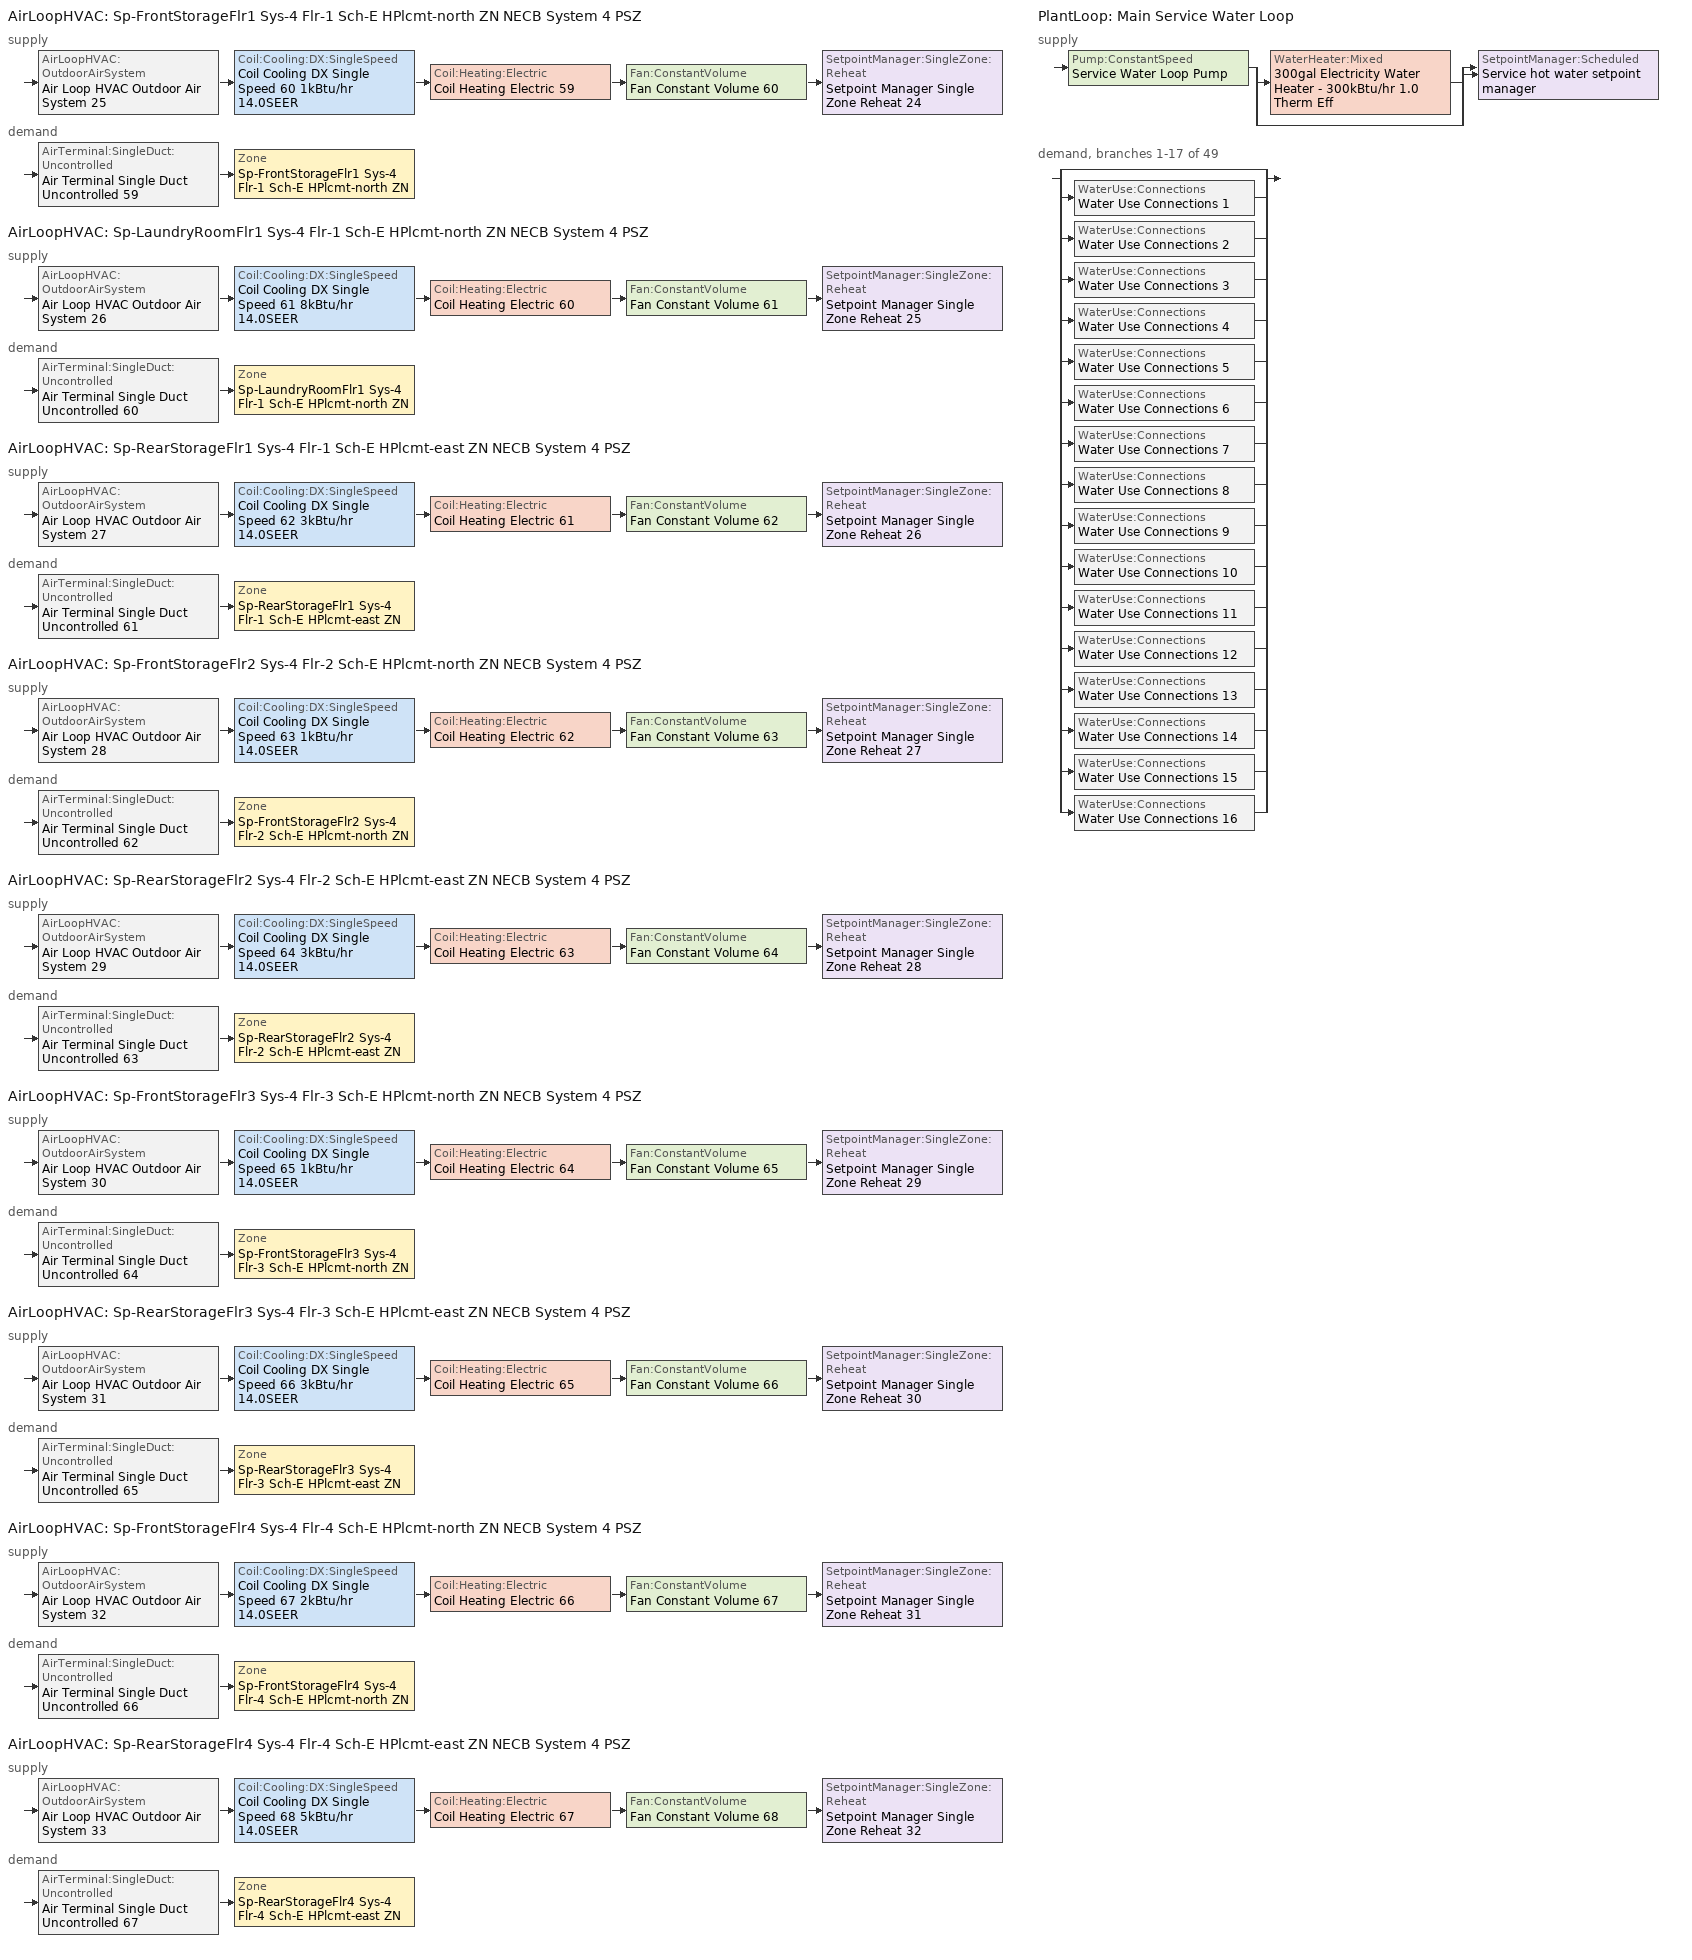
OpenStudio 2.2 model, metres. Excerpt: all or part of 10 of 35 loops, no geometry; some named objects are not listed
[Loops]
AirLoopHVAC 'Sp-FrontStorageFlr1 Sys-4 Flr-1 Sch-E HPlcmt-north ZN NECB System 4 PSZ'
 supply: AirLoopHVAC:OutdoorAirSystem 'Air Loop HVAC Outdoor Air System 25' > Coil:Cooling:DX:SingleSpeed 'Coil Cooling DX Single Speed 60 1kBtu/hr 14.0SEER' > Coil:Heating:Electric 'Coil Heating Electric 59' > Fan:ConstantVolume 'Fan Constant Volume 60' > SetpointManager:SingleZone:Reheat 'Setpoint Manager Single Zone Reheat 24'
 demand: AirTerminal:SingleDuct:Uncontrolled 'Air Terminal Single Duct Uncontrolled 59' > Zone 'Sp-FrontStorageFlr1 Sys-4 Flr-1 Sch-E HPlcmt-north ZN'
AirLoopHVAC 'Sp-LaundryRoomFlr1 Sys-4 Flr-1 Sch-E HPlcmt-north ZN NECB System 4 PSZ'
 supply: AirLoopHVAC:OutdoorAirSystem 'Air Loop HVAC Outdoor Air System 26' > Coil:Cooling:DX:SingleSpeed 'Coil Cooling DX Single Speed 61 8kBtu/hr 14.0SEER' > Coil:Heating:Electric 'Coil Heating Electric 60' > Fan:ConstantVolume 'Fan Constant Volume 61' > SetpointManager:SingleZone:Reheat 'Setpoint Manager Single Zone Reheat 25'
 demand: AirTerminal:SingleDuct:Uncontrolled 'Air Terminal Single Duct Uncontrolled 60' > Zone 'Sp-LaundryRoomFlr1 Sys-4 Flr-1 Sch-E HPlcmt-north ZN'
AirLoopHVAC 'Sp-RearStorageFlr1 Sys-4 Flr-1 Sch-E HPlcmt-east ZN NECB System 4 PSZ'
 supply: AirLoopHVAC:OutdoorAirSystem 'Air Loop HVAC Outdoor Air System 27' > Coil:Cooling:DX:SingleSpeed 'Coil Cooling DX Single Speed 62 3kBtu/hr 14.0SEER' > Coil:Heating:Electric 'Coil Heating Electric 61' > Fan:ConstantVolume 'Fan Constant Volume 62' > SetpointManager:SingleZone:Reheat 'Setpoint Manager Single Zone Reheat 26'
 demand: AirTerminal:SingleDuct:Uncontrolled 'Air Terminal Single Duct Uncontrolled 61' > Zone 'Sp-RearStorageFlr1 Sys-4 Flr-1 Sch-E HPlcmt-east ZN'
AirLoopHVAC 'Sp-FrontStorageFlr2 Sys-4 Flr-2 Sch-E HPlcmt-north ZN NECB System 4 PSZ'
 supply: AirLoopHVAC:OutdoorAirSystem 'Air Loop HVAC Outdoor Air System 28' > Coil:Cooling:DX:SingleSpeed 'Coil Cooling DX Single Speed 63 1kBtu/hr 14.0SEER' > Coil:Heating:Electric 'Coil Heating Electric 62' > Fan:ConstantVolume 'Fan Constant Volume 63' > SetpointManager:SingleZone:Reheat 'Setpoint Manager Single Zone Reheat 27'
 demand: AirTerminal:SingleDuct:Uncontrolled 'Air Terminal Single Duct Uncontrolled 62' > Zone 'Sp-FrontStorageFlr2 Sys-4 Flr-2 Sch-E HPlcmt-north ZN'
AirLoopHVAC 'Sp-RearStorageFlr2 Sys-4 Flr-2 Sch-E HPlcmt-east ZN NECB System 4 PSZ'
 supply: AirLoopHVAC:OutdoorAirSystem 'Air Loop HVAC Outdoor Air System 29' > Coil:Cooling:DX:SingleSpeed 'Coil Cooling DX Single Speed 64 3kBtu/hr 14.0SEER' > Coil:Heating:Electric 'Coil Heating Electric 63' > Fan:ConstantVolume 'Fan Constant Volume 64' > SetpointManager:SingleZone:Reheat 'Setpoint Manager Single Zone Reheat 28'
 demand: AirTerminal:SingleDuct:Uncontrolled 'Air Terminal Single Duct Uncontrolled 63' > Zone 'Sp-RearStorageFlr2 Sys-4 Flr-2 Sch-E HPlcmt-east ZN'
AirLoopHVAC 'Sp-FrontStorageFlr3 Sys-4 Flr-3 Sch-E HPlcmt-north ZN NECB System 4 PSZ'
 supply: AirLoopHVAC:OutdoorAirSystem 'Air Loop HVAC Outdoor Air System 30' > Coil:Cooling:DX:SingleSpeed 'Coil Cooling DX Single Speed 65 1kBtu/hr 14.0SEER' > Coil:Heating:Electric 'Coil Heating Electric 64' > Fan:ConstantVolume 'Fan Constant Volume 65' > SetpointManager:SingleZone:Reheat 'Setpoint Manager Single Zone Reheat 29'
 demand: AirTerminal:SingleDuct:Uncontrolled 'Air Terminal Single Duct Uncontrolled 64' > Zone 'Sp-FrontStorageFlr3 Sys-4 Flr-3 Sch-E HPlcmt-north ZN'
AirLoopHVAC 'Sp-RearStorageFlr3 Sys-4 Flr-3 Sch-E HPlcmt-east ZN NECB System 4 PSZ'
 supply: AirLoopHVAC:OutdoorAirSystem 'Air Loop HVAC Outdoor Air System 31' > Coil:Cooling:DX:SingleSpeed 'Coil Cooling DX Single Speed 66 3kBtu/hr 14.0SEER' > Coil:Heating:Electric 'Coil Heating Electric 65' > Fan:ConstantVolume 'Fan Constant Volume 66' > SetpointManager:SingleZone:Reheat 'Setpoint Manager Single Zone Reheat 30'
 demand: AirTerminal:SingleDuct:Uncontrolled 'Air Terminal Single Duct Uncontrolled 65' > Zone 'Sp-RearStorageFlr3 Sys-4 Flr-3 Sch-E HPlcmt-east ZN'
AirLoopHVAC 'Sp-FrontStorageFlr4 Sys-4 Flr-4 Sch-E HPlcmt-north ZN NECB System 4 PSZ'
 supply: AirLoopHVAC:OutdoorAirSystem 'Air Loop HVAC Outdoor Air System 32' > Coil:Cooling:DX:SingleSpeed 'Coil Cooling DX Single Speed 67 2kBtu/hr 14.0SEER' > Coil:Heating:Electric 'Coil Heating Electric 66' > Fan:ConstantVolume 'Fan Constant Volume 67' > SetpointManager:SingleZone:Reheat 'Setpoint Manager Single Zone Reheat 31'
 demand: AirTerminal:SingleDuct:Uncontrolled 'Air Terminal Single Duct Uncontrolled 66' > Zone 'Sp-FrontStorageFlr4 Sys-4 Flr-4 Sch-E HPlcmt-north ZN'
AirLoopHVAC 'Sp-RearStorageFlr4 Sys-4 Flr-4 Sch-E HPlcmt-east ZN NECB System 4 PSZ'
 supply: AirLoopHVAC:OutdoorAirSystem 'Air Loop HVAC Outdoor Air System 33' > Coil:Cooling:DX:SingleSpeed 'Coil Cooling DX Single Speed 68 5kBtu/hr 14.0SEER' > Coil:Heating:Electric 'Coil Heating Electric 67' > Fan:ConstantVolume 'Fan Constant Volume 68' > SetpointManager:SingleZone:Reheat 'Setpoint Manager Single Zone Reheat 32'
 demand: AirTerminal:SingleDuct:Uncontrolled 'Air Terminal Single Duct Uncontrolled 67' > Zone 'Sp-RearStorageFlr4 Sys-4 Flr-4 Sch-E HPlcmt-east ZN'
PlantLoop 'Main Service Water Loop'
 supply: Pump:ConstantSpeed 'Service Water Loop Pump' > split
  | WaterHeater:Mixed '300gal Electricity Water Heater - 300kBtu/hr 1.0 Therm Eff'
  | bypass
  join > SetpointManager:Scheduled 'Service hot water setpoint manager'
 demand, branches 1-17 of 49: split
  | bypass
  | WaterUse:Connections 'Water Use Connections 1'
  | WaterUse:Connections 'Water Use Connections 2'
  | WaterUse:Connections 'Water Use Connections 3'
  | WaterUse:Connections 'Water Use Connections 4'
  | WaterUse:Connections 'Water Use Connections 5'
  | WaterUse:Connections 'Water Use Connections 6'
  | WaterUse:Connections 'Water Use Connections 7'
  | WaterUse:Connections 'Water Use Connections 8'
  | WaterUse:Connections 'Water Use Connections 9'
  | WaterUse:Connections 'Water Use Connections 10'
  | WaterUse:Connections 'Water Use Connections 11'
  | WaterUse:Connections 'Water Use Connections 12'
  | WaterUse:Connections 'Water Use Connections 13'
  | WaterUse:Connections 'Water Use Connections 14'
  | WaterUse:Connections 'Water Use Connections 15'
  | WaterUse:Connections 'Water Use Connections 16'
[Sizing:Zone] Zone Cooling Design Supply Air Temperature Input Method=SupplyAirTemperature; Zone Cooling Design Supply Air Temperature {C}=13; Zone Cooling Design Supply Air Temperature Difference {deltaC}=11.11; Zone Heating Design Supply Air Temperature Input Method=SupplyAirTemperature; Zone Heating Design Supply Air Temperature {C}=43; Zone Heating Design Supply Air Temperature Difference {deltaC}=11.11; Zone Cooling Design Supply Air Humidity Ratio {kg-H2O/kg-air}=0.0085; Zone Heating Design Supply Air Humidity Ratio {kg-H2O/kg-air}=0.008; Zone Heating Sizing Factor=1.3; Zone Cooling Sizing Factor=1.1; Cooling Design Air Flow Method=DesignDay; Heating Design Air Flow Method=DesignDay; Account for Dedicated Outdoor Air System=No; Dedicated Outdoor Air System Control Strategy=NeutralSupplyAir; Dedicated Outdoor Air Low Setpoint Temperature for Design {C}=autosize; Dedicated Outdoor Air High Setpoint Temperature for Design {C}=autosize
Sp-FrontStorageFlr1 Sys-4 Flr-1 Sch-E HPlcmt-north ZN; Sp-LaundryRoomFlr1 Sys-4 Flr-1 Sch-E HPlcmt-north ZN; Sp-RearStorageFlr1 Sys-4 Flr-1 Sch-E HPlcmt-east ZN; Sp-FrontStorageFlr2 Sys-4 Flr-2 Sch-E HPlcmt-north ZN; Sp-RearStorageFlr2 Sys-4 Flr-2 Sch-E HPlcmt-east ZN; Sp-FrontStorageFlr3 Sys-4 Flr-3 Sch-E HPlcmt-north ZN; Sp-RearStorageFlr3 Sys-4 Flr-3 Sch-E HPlcmt-east ZN; Sp-FrontStorageFlr4 Sys-4 Flr-4 Sch-E HPlcmt-north ZN; Sp-RearStorageFlr4 Sys-4 Flr-4 Sch-E HPlcmt-east ZN
[Zone equipment]
Sp-FrontStorageFlr1 Sys-4 Flr-1 Sch-E HPlcmt-north ZN: Air Terminal Single Duct Uncontrolled 59, Zone HVAC Baseboard Convective Water 59
Sp-LaundryRoomFlr1 Sys-4 Flr-1 Sch-E HPlcmt-north ZN: Air Terminal Single Duct Uncontrolled 60, Zone HVAC Baseboard Convective Water 60
Sp-RearStorageFlr1 Sys-4 Flr-1 Sch-E HPlcmt-east ZN: Air Terminal Single Duct Uncontrolled 61, Zone HVAC Baseboard Convective Water 61
Sp-FrontStorageFlr2 Sys-4 Flr-2 Sch-E HPlcmt-north ZN: Air Terminal Single Duct Uncontrolled 62, Zone HVAC Baseboard Convective Water 62
Sp-RearStorageFlr2 Sys-4 Flr-2 Sch-E HPlcmt-east ZN: Air Terminal Single Duct Uncontrolled 63, Zone HVAC Baseboard Convective Water 63
Sp-FrontStorageFlr3 Sys-4 Flr-3 Sch-E HPlcmt-north ZN: Air Terminal Single Duct Uncontrolled 64, Zone HVAC Baseboard Convective Water 64
Sp-RearStorageFlr3 Sys-4 Flr-3 Sch-E HPlcmt-east ZN: Air Terminal Single Duct Uncontrolled 65, Zone HVAC Baseboard Convective Water 65
Sp-FrontStorageFlr4 Sys-4 Flr-4 Sch-E HPlcmt-north ZN: Air Terminal Single Duct Uncontrolled 66, Zone HVAC Baseboard Convective Water 66
Sp-RearStorageFlr4 Sys-4 Flr-4 Sch-E HPlcmt-east ZN: Air Terminal Single Duct Uncontrolled 67, Zone HVAC Baseboard Convective Water 67
[PlantLoop]
Main Service Water Loop: Glycol Concentration=0; Maximum Loop Temperature {C}=60; Minimum Loop Temperature {C}=10; Plant Loop Volume {m3}=Autocalculate; Load Distribution Scheme=Optimal
[Sizing:Plant]
Main Service Water Loop: Loop Type=Heating; Design Loop Exit Temperature {C}=60; Loop Design Temperature Difference {deltaC}=5; Sizing Option=NonCoincident; Zone Timesteps in Averaging Window=1; Coincident Sizing Factor Mode=None
[AirLoopHVAC] Availability Schedule=Always On Discrete; Design Supply Air Flow Rate {m3/s}=AutoSize
Sp-FrontStorageFlr1 Sys-4 Flr-1 Sch-E HPlcmt-north ZN NECB System 4 PSZ; Sp-LaundryRoomFlr1 Sys-4 Flr-1 Sch-E HPlcmt-north ZN NECB System 4 PSZ; Sp-RearStorageFlr1 Sys-4 Flr-1 Sch-E HPlcmt-east ZN NECB System 4 PSZ; Sp-FrontStorageFlr2 Sys-4 Flr-2 Sch-E HPlcmt-north ZN NECB System 4 PSZ; Sp-RearStorageFlr2 Sys-4 Flr-2 Sch-E HPlcmt-east ZN NECB System 4 PSZ; Sp-FrontStorageFlr3 Sys-4 Flr-3 Sch-E HPlcmt-north ZN NECB System 4 PSZ; Sp-RearStorageFlr3 Sys-4 Flr-3 Sch-E HPlcmt-east ZN NECB System 4 PSZ; Sp-FrontStorageFlr4 Sys-4 Flr-4 Sch-E HPlcmt-north ZN NECB System 4 PSZ; Sp-RearStorageFlr4 Sys-4 Flr-4 Sch-E HPlcmt-east ZN NECB System 4 PSZ
[Sizing:System] Type of Load to Size On=Sensible; Design Outdoor Air Flow Rate {m3/s}=Autosize; Minimum System Air Flow Ratio=1; Preheat Design Temperature {C}=7; Preheat Design Humidity Ratio {kg-H2O/kg-Air}=0.008; Precool Design Temperature {C}=13; Precool Design Humidity Ratio {kg-H2O/kg-Air}=0.008; Central Cooling Design Supply Air Temperature {C}=13; Central Heating Design Supply Air Temperature {C}=43; Sizing Option=NonCoincident; 100% Outdoor Air in Cooling=No; 100% Outdoor Air in Heating=No; Central Cooling Design Supply Air Humidity Ratio {kg-H2O/kg-Air}=0.0085; Central Heating Design Supply Air Humidity Ratio {kg-H2O/kg-Air}=0.008; Cooling Design Air Flow Method=DesignDay; Cooling Design Air Flow Rate {m3/s}=0; Heating Design Air Flow Method=DesignDay; Heating Design Air Flow Rate {m3/s}=0; System Outdoor Air Method=ZoneSum; Zone Maximum Outdoor Air Fraction=1; Cooling Supply Air Flow Rate Per Floor Area {m3/s-m2}=0.00996765; Cooling Fraction of Autosized Cooling Supply Air Flow Rate=1; Cooling Supply Air Flow Rate Per Unit Cooling Capacity {m3/s-W}=3.94755e-05; Heating Supply Air Flow Rate Per Floor Area {m3/s-m2}=0.00996765; Heating Fraction of Autosized Heating Supply Air Flow Rate=1; Heating Fraction of Autosized Cooling Supply Air Flow Rate=1; Heating Supply Air Flow Rate Per Unit Heating Capacity {m3/s-W}=3.15882e-05; Cooling Design Capacity Method=CoolingDesignCapacity; Cooling Design Capacity {W}=autosize; Cooling Design Capacity Per Floor Area {W/m2}=234.7; Fraction of Autosized Cooling Design Capacity=1; Heating Design Capacity Method=HeatingDesignCapacity; Heating Design Capacity {W}=autosize; Heating Design Capacity Per Floor Area {W/m2}=157; Fraction of Autosized Heating Design Capacity=1; Central Cooling Capacity Control Method=OnOff
Sp-FrontStorageFlr1 Sys-4 Flr-1 Sch-E HPlcmt-north ZN NECB System 4 PSZ; Sp-LaundryRoomFlr1 Sys-4 Flr-1 Sch-E HPlcmt-north ZN NECB System 4 PSZ; Sp-RearStorageFlr1 Sys-4 Flr-1 Sch-E HPlcmt-east ZN NECB System 4 PSZ; Sp-FrontStorageFlr2 Sys-4 Flr-2 Sch-E HPlcmt-north ZN NECB System 4 PSZ; Sp-RearStorageFlr2 Sys-4 Flr-2 Sch-E HPlcmt-east ZN NECB System 4 PSZ; Sp-FrontStorageFlr3 Sys-4 Flr-3 Sch-E HPlcmt-north ZN NECB System 4 PSZ; Sp-RearStorageFlr3 Sys-4 Flr-3 Sch-E HPlcmt-east ZN NECB System 4 PSZ; Sp-FrontStorageFlr4 Sys-4 Flr-4 Sch-E HPlcmt-north ZN NECB System 4 PSZ; Sp-RearStorageFlr4 Sys-4 Flr-4 Sch-E HPlcmt-east ZN NECB System 4 PSZ
[Fan:ConstantVolume] Availability Schedule=Always On Discrete; Fan Efficiency=0.39975; Pressure Rise {Pa}=640; Maximum Flow Rate {m3/s}=AutoSize; Motor Efficiency=0.615
Fan Constant Volume 60; Fan Constant Volume 61; Fan Constant Volume 62; Fan Constant Volume 63; Fan Constant Volume 64; Fan Constant Volume 65; Fan Constant Volume 66; Fan Constant Volume 67; Fan Constant Volume 68
[Coil:Cooling:DX:SingleSpeed] Availability Schedule=Always On Discrete; Rated Total Cooling Capacity {W}=autosize; Rated Sensible Heat Ratio=autosize; Rated COP {W/W}=3.8248; Rated Air Flow Rate {m3/s}=autosize; Rated Evaporator Fan Power Per Volume Flow Rate {W/(m3/s)}=773.3; Condenser Type=AirCooled; Evaporative Condenser Effectiveness=0; Evaporative Condenser Air Flow Rate {m3/s}=Autosize; Evaporative Condenser Pump Rated Power Consumption {W}=Autosize; Crankcase Heater Capacity {W}=0; Maximum Outdoor Dry-Bulb Temperature for Crankcase Heater Operation {C}=0; Basin Heater Capacity {W/K}=0; Basin Heater Setpoint Temperature {C}=10
Name | Total Cooling Capacity Function of Temperature Curve | Total Cooling Capacity Function of Flow Fraction Curve | Energy Input Ratio Function of Temperature Curve | Energy Input Ratio Function of Flow Fraction Curve | Part Load Fraction Correlation Curve
Coil Cooling DX Single Speed 60 1kBtu/hr 14.0SEER | DXCOOL-NECB2011-REF-CAPFT 56 | DXCOOL-NECB2011-REF-CAPFFLOW 56 | DXCOOL-NECB2011-REF-COOLEIRFT 56 | DXCOOL-NECB2011-REF-COOLEIRFFLOW 56 | DXCOOL-NECB2011-REF-COOLPLFFPLR 56
Coil Cooling DX Single Speed 61 8kBtu/hr 14.0SEER | DXCOOL-NECB2011-REF-CAPFT 57 | DXCOOL-NECB2011-REF-CAPFFLOW 57 | DXCOOL-NECB2011-REF-COOLEIRFT 57 | DXCOOL-NECB2011-REF-COOLEIRFFLOW 57 | DXCOOL-NECB2011-REF-COOLPLFFPLR 57
Coil Cooling DX Single Speed 62 3kBtu/hr 14.0SEER | DXCOOL-NECB2011-REF-CAPFT 58 | DXCOOL-NECB2011-REF-CAPFFLOW 58 | DXCOOL-NECB2011-REF-COOLEIRFT 58 | DXCOOL-NECB2011-REF-COOLEIRFFLOW 58 | DXCOOL-NECB2011-REF-COOLPLFFPLR 58
Coil Cooling DX Single Speed 63 1kBtu/hr 14.0SEER | DXCOOL-NECB2011-REF-CAPFT 59 | DXCOOL-NECB2011-REF-CAPFFLOW 59 | DXCOOL-NECB2011-REF-COOLEIRFT 59 | DXCOOL-NECB2011-REF-COOLEIRFFLOW 59 | DXCOOL-NECB2011-REF-COOLPLFFPLR 59
Coil Cooling DX Single Speed 64 3kBtu/hr 14.0SEER | DXCOOL-NECB2011-REF-CAPFT 60 | DXCOOL-NECB2011-REF-CAPFFLOW 60 | DXCOOL-NECB2011-REF-COOLEIRFT 60 | DXCOOL-NECB2011-REF-COOLEIRFFLOW 60 | DXCOOL-NECB2011-REF-COOLPLFFPLR 60
Coil Cooling DX Single Speed 65 1kBtu/hr 14.0SEER | DXCOOL-NECB2011-REF-CAPFT 61 | DXCOOL-NECB2011-REF-CAPFFLOW 61 | DXCOOL-NECB2011-REF-COOLEIRFT 61 | DXCOOL-NECB2011-REF-COOLEIRFFLOW 61 | DXCOOL-NECB2011-REF-COOLPLFFPLR 61
Coil Cooling DX Single Speed 66 3kBtu/hr 14.0SEER | DXCOOL-NECB2011-REF-CAPFT 62 | DXCOOL-NECB2011-REF-CAPFFLOW 62 | DXCOOL-NECB2011-REF-COOLEIRFT 62 | DXCOOL-NECB2011-REF-COOLEIRFFLOW 62 | DXCOOL-NECB2011-REF-COOLPLFFPLR 62
Coil Cooling DX Single Speed 67 2kBtu/hr 14.0SEER | DXCOOL-NECB2011-REF-CAPFT 63 | DXCOOL-NECB2011-REF-CAPFFLOW 63 | DXCOOL-NECB2011-REF-COOLEIRFT 63 | DXCOOL-NECB2011-REF-COOLEIRFFLOW 63 | DXCOOL-NECB2011-REF-COOLPLFFPLR 63
Coil Cooling DX Single Speed 68 5kBtu/hr 14.0SEER | DXCOOL-NECB2011-REF-CAPFT 64 | DXCOOL-NECB2011-REF-CAPFFLOW 64 | DXCOOL-NECB2011-REF-COOLEIRFT 64 | DXCOOL-NECB2011-REF-COOLEIRFFLOW 64 | DXCOOL-NECB2011-REF-COOLPLFFPLR 64
[Controller:OutdoorAir] Minimum Outdoor Air Flow Rate {m3/s}=0; Maximum Outdoor Air Flow Rate {m3/s}=Autosize; Economizer Control Type=NoEconomizer; Economizer Control Action Type=ModulateFlow; Economizer Maximum Limit Dry-Bulb Temperature {C}=28; Economizer Maximum Limit Enthalpy {J/kg}=64000; Economizer Minimum Limit Dry-Bulb Temperature {C}=-100; Lockout Type=NoLockout; Minimum Limit Type=FixedMinimum; Minimum Outdoor Air Schedule=Always On Discrete; High Humidity Control=No; Heat Recovery Bypass Control Type=BypassWhenWithinEconomizerLimits
Name | Controller Mechanical Ventilation
Controller Outdoor Air 25 | Controller Mechanical Ventilation 25
Controller Outdoor Air 26 | Controller Mechanical Ventilation 26
Controller Outdoor Air 27 | Controller Mechanical Ventilation 27
Controller Outdoor Air 28 | Controller Mechanical Ventilation 28
Controller Outdoor Air 29 | Controller Mechanical Ventilation 29
Controller Outdoor Air 30 | Controller Mechanical Ventilation 30
Controller Outdoor Air 31 | Controller Mechanical Ventilation 31
Controller Outdoor Air 32 | Controller Mechanical Ventilation 32
Controller Outdoor Air 33 | Controller Mechanical Ventilation 33
[Controller:MechanicalVentilation] Availability Schedule=Always On Discrete; System Outdoor Air Method=ZoneSum
Controller Mechanical Ventilation 25; Controller Mechanical Ventilation 26; Controller Mechanical Ventilation 27; Controller Mechanical Ventilation 28; Controller Mechanical Ventilation 29; Controller Mechanical Ventilation 30; Controller Mechanical Ventilation 31; Controller Mechanical Ventilation 32; Controller Mechanical Ventilation 33
[AirLoopHVAC:OutdoorAirSystem]
Name | Controller
Air Loop HVAC Outdoor Air System 25 | Controller Outdoor Air 25
Air Loop HVAC Outdoor Air System 26 | Controller Outdoor Air 26
Air Loop HVAC Outdoor Air System 27 | Controller Outdoor Air 27
Air Loop HVAC Outdoor Air System 28 | Controller Outdoor Air 28
Air Loop HVAC Outdoor Air System 29 | Controller Outdoor Air 29
Air Loop HVAC Outdoor Air System 30 | Controller Outdoor Air 30
Air Loop HVAC Outdoor Air System 31 | Controller Outdoor Air 31
Air Loop HVAC Outdoor Air System 32 | Controller Outdoor Air 32
Air Loop HVAC Outdoor Air System 33 | Controller Outdoor Air 33
[SetpointManager:Scheduled]
Service hot water setpoint manager: Control Variable=Temperature; Schedule=Service Water Loop Temp - 140F
[Coil:Heating:Electric] Availability Schedule=Always On Discrete
Coil Heating Electric 59; Coil Heating Electric 60; Coil Heating Electric 61; Coil Heating Electric 62; Coil Heating Electric 63; Coil Heating Electric 64; Coil Heating Electric 65; Coil Heating Electric 66; Coil Heating Electric 67
[AirTerminal:SingleDuct:Uncontrolled] Availability Schedule=Always On Discrete; Maximum Air Flow Rate {m3/s}=AutoSize
Air Terminal Single Duct Uncontrolled 59; Air Terminal Single Duct Uncontrolled 60; Air Terminal Single Duct Uncontrolled 61; Air Terminal Single Duct Uncontrolled 62; Air Terminal Single Duct Uncontrolled 63; Air Terminal Single Duct Uncontrolled 64; Air Terminal Single Duct Uncontrolled 65; Air Terminal Single Duct Uncontrolled 66; Air Terminal Single Duct Uncontrolled 67
[SetpointManager:SingleZone:Reheat] Minimum Supply Air Temperature {C}=13; Maximum Supply Air Temperature {C}=43
Name | Control Zone
Setpoint Manager Single Zone Reheat 24 | Sp-FrontStorageFlr1 Sys-4 Flr-1 Sch-E HPlcmt-north ZN
Setpoint Manager Single Zone Reheat 25 | Sp-LaundryRoomFlr1 Sys-4 Flr-1 Sch-E HPlcmt-north ZN
Setpoint Manager Single Zone Reheat 26 | Sp-RearStorageFlr1 Sys-4 Flr-1 Sch-E HPlcmt-east ZN
Setpoint Manager Single Zone Reheat 27 | Sp-FrontStorageFlr2 Sys-4 Flr-2 Sch-E HPlcmt-north ZN
Setpoint Manager Single Zone Reheat 28 | Sp-RearStorageFlr2 Sys-4 Flr-2 Sch-E HPlcmt-east ZN
Setpoint Manager Single Zone Reheat 29 | Sp-FrontStorageFlr3 Sys-4 Flr-3 Sch-E HPlcmt-north ZN
Setpoint Manager Single Zone Reheat 30 | Sp-RearStorageFlr3 Sys-4 Flr-3 Sch-E HPlcmt-east ZN
Setpoint Manager Single Zone Reheat 31 | Sp-FrontStorageFlr4 Sys-4 Flr-4 Sch-E HPlcmt-north ZN
Setpoint Manager Single Zone Reheat 32 | Sp-RearStorageFlr4 Sys-4 Flr-4 Sch-E HPlcmt-east ZN
[Pump:ConstantSpeed]
Service Water Loop Pump: Rated Flow Rate {m3/s}=autosize; Rated Pump Head {Pa}=29891; Rated Power Consumption {W}=autosize; Motor Efficiency=0.7; Fraction of Motor Inefficiencies to Fluid Stream=0; Pump Control Type=Intermittent
[WaterHeater:Mixed]
300gal Electricity Water Heater - 300kBtu/hr 1.0 Therm Eff: Tank Volume {m3}=1.13562; Setpoint Temperature Schedule=Service Water Loop Temp - 140F; Deadband Temperature Difference {deltaC}=2; Maximum Temperature Limit {C}=82.2222; Heater Control Type=Cycle; Heater Maximum Capacity {W}=87921.3; Heater Fuel Type=Electricity; Heater Thermal Efficiency=1; Off Cycle Parasitic Fuel Consumption Rate {W}=19.9992; Off Cycle Parasitic Fuel Type=Electricity; Off Cycle Parasitic Heat Fraction to Tank=0.8; On Cycle Parasitic Fuel Consumption Rate {W}=19.9992; On Cycle Parasitic Fuel Type=Electricity; On Cycle Parasitic Heat Fraction to Tank=0; Ambient Temperature Indicator=Schedule; Ambient Temperature Schedule=Water Heater Ambient Temp Schedule - 70F; Off Cycle Loss Coefficient to Ambient Temperature {W/K}=4.71925; On Cycle Loss Coefficient to Ambient Temperature {W/K}=4.71925; Use Side Effectiveness=1; Source Side Effectiveness=1; Use Side Design Flow Rate {m3/s}=autosize; Source Side Design Flow Rate {m3/s}=autosize; Indirect Water Heating Recovery Time {hr}=1.5
[WaterUse:Connections]
Name | Water Use Equipment Name 1
Water Use Connections 1 | Exercisecenterflr1 Service Water Use 0.05gal/min
Water Use Connections 2 | Frontloungeflr1 Service Water Use 0.04gal/min
Water Use Connections 3 | Guestroom101 Service Water Use 0.07gal/min
Water Use Connections 4 | Guestroom102 Service Water Use 0.07gal/min
Water Use Connections 5 | Guestroom103 Service Water Use 0.07gal/min
Water Use Connections 6 | Guestroom104 Service Water Use 0.07gal/min
Water Use Connections 7 | Guestroom105 Service Water Use 0.07gal/min
Water Use Connections 8 | Guestroom201 Service Water Use 0.07gal/min
Water Use Connections 9 | Guestroom202_205 Service Water Use 0.27gal/min
Water Use Connections 10 | Guestroom206_208 Service Water Use 0.22gal/min
Water Use Connections 11 | Guestroom209_212 Service Water Use 0.27gal/min
Water Use Connections 12 | Guestroom213 Service Water Use 0.07gal/min
Water Use Connections 13 | Guestroom214 Service Water Use 0.07gal/min
Water Use Connections 14 | Guestroom215_218 Service Water Use 0.27gal/min
Water Use Connections 15 | Guestroom219 Service Water Use 0.07gal/min
Water Use Connections 16 | Guestroom220_223 Service Water Use 0.27gal/min
[WaterUse:Equipment:Definition]
Name | Peak Flow Rate {m3/s} | Target Temperature Schedule | Sensible Fraction Schedule | Latent Fraction Schedule
Exercisecenterflr1 Service Water Use Def 0.05gal/min | 3.15404e-06 | Schedule Ruleset 5 | Schedule Ruleset 3 | Schedule Ruleset 4
Frontloungeflr1 Service Water Use Def 0.04gal/min | 2.61999e-06 | Schedule Ruleset 8 | Schedule Ruleset 6 | Schedule Ruleset 7
Guestroom101 Service Water Use Def 0.07gal/min | 4.2109e-06 | Schedule Ruleset 11 | Schedule Ruleset 9 | Schedule Ruleset 10
Guestroom102 Service Water Use Def 0.07gal/min | 4.2109e-06 | Schedule Ruleset 14 | Schedule Ruleset 12 | Schedule Ruleset 13
Guestroom103 Service Water Use Def 0.07gal/min | 4.2109e-06 | Schedule Ruleset 17 | Schedule Ruleset 15 | Schedule Ruleset 16
Guestroom104 Service Water Use Def 0.07gal/min | 4.2106e-06 | Schedule Ruleset 20 | Schedule Ruleset 18 | Schedule Ruleset 19
Guestroom105 Service Water Use Def 0.07gal/min | 4.2106e-06 | Schedule Ruleset 23 | Schedule Ruleset 21 | Schedule Ruleset 22
Guestroom201 Service Water Use Def 0.07gal/min | 4.2109e-06 | Schedule Ruleset 26 | Schedule Ruleset 24 | Schedule Ruleset 25
Guestroom202_205 Service Water Use Def 0.27gal/min | 1.68436e-05 | Schedule Ruleset 29 | Schedule Ruleset 27 | Schedule Ruleset 28
Guestroom206_208 Service Water Use Def 0.22gal/min | 1.36044e-05 | Schedule Ruleset 32 | Schedule Ruleset 30 | Schedule Ruleset 31
Guestroom209_212 Service Water Use Def 0.27gal/min | 1.68436e-05 | Schedule Ruleset 35 | Schedule Ruleset 33 | Schedule Ruleset 34
Guestroom213 Service Water Use Def 0.07gal/min | 4.2109e-06 | Schedule Ruleset 38 | Schedule Ruleset 36 | Schedule Ruleset 37
Guestroom214 Service Water Use Def 0.07gal/min | 4.2106e-06 | Schedule Ruleset 41 | Schedule Ruleset 39 | Schedule Ruleset 40
Guestroom215_218 Service Water Use Def 0.27gal/min | 1.68424e-05 | Schedule Ruleset 44 | Schedule Ruleset 42 | Schedule Ruleset 43
Guestroom219 Service Water Use Def 0.07gal/min | 4.2106e-06 | Schedule Ruleset 47 | Schedule Ruleset 45 | Schedule Ruleset 46
Guestroom220_223 Service Water Use Def 0.27gal/min | 1.68424e-05 | Schedule Ruleset 50 | Schedule Ruleset 48 | Schedule Ruleset 49
[WaterUse:Equipment]
Name | Water Use Equipment Definition | Space | Flow Rate Fraction Schedule
Exercisecenterflr1 Service Water Use 0.05gal/min | Exercisecenterflr1 Service Water Use Def 0.05gal/min | ExerciseCenterFlr1 | NECB-B-Service Water Heating
Frontloungeflr1 Service Water Use 0.04gal/min | Frontloungeflr1 Service Water Use Def 0.04gal/min | FrontLoungeFlr1 | NECB-H-Service Water Heating
Guestroom101 Service Water Use 0.07gal/min | Guestroom101 Service Water Use Def 0.07gal/min | GuestRoom101 | NECB-F-Service Water Heating
Guestroom102 Service Water Use 0.07gal/min | Guestroom102 Service Water Use Def 0.07gal/min | GuestRoom102 | NECB-F-Service Water Heating
Guestroom103 Service Water Use 0.07gal/min | Guestroom103 Service Water Use Def 0.07gal/min | GuestRoom103 | NECB-F-Service Water Heating
Guestroom104 Service Water Use 0.07gal/min | Guestroom104 Service Water Use Def 0.07gal/min | GuestRoom104 | NECB-F-Service Water Heating
Guestroom105 Service Water Use 0.07gal/min | Guestroom105 Service Water Use Def 0.07gal/min | GuestRoom105 | NECB-F-Service Water Heating
Guestroom201 Service Water Use 0.07gal/min | Guestroom201 Service Water Use Def 0.07gal/min | GuestRoom201 | NECB-F-Service Water Heating
Guestroom202_205 Service Water Use 0.27gal/min | Guestroom202_205 Service Water Use Def 0.27gal/min | GuestRoom202_205 | NECB-F-Service Water Heating
Guestroom206_208 Service Water Use 0.22gal/min | Guestroom206_208 Service Water Use Def 0.22gal/min | GuestRoom206_208 | NECB-F-Service Water Heating
Guestroom209_212 Service Water Use 0.27gal/min | Guestroom209_212 Service Water Use Def 0.27gal/min | GuestRoom209_212 | NECB-F-Service Water Heating
Guestroom213 Service Water Use 0.07gal/min | Guestroom213 Service Water Use Def 0.07gal/min | GuestRoom213 | NECB-F-Service Water Heating
Guestroom214 Service Water Use 0.07gal/min | Guestroom214 Service Water Use Def 0.07gal/min | GuestRoom214 | NECB-F-Service Water Heating
Guestroom215_218 Service Water Use 0.27gal/min | Guestroom215_218 Service Water Use Def 0.27gal/min | GuestRoom215_218 | NECB-F-Service Water Heating
Guestroom219 Service Water Use 0.07gal/min | Guestroom219 Service Water Use Def 0.07gal/min | GuestRoom219 | NECB-F-Service Water Heating
Guestroom220_223 Service Water Use 0.27gal/min | Guestroom220_223 Service Water Use Def 0.27gal/min | GuestRoom220_223 | NECB-F-Service Water Heating
[Schedule:Ruleset]
Name | Default Day Schedule
Service Water Loop Temp - 140F | Service Water Loop Temp - 140F Default
Water Heater Ambient Temp Schedule - 70F | Water Heater Ambient Temp Schedule - 70F Default
Schedule Ruleset 3 | Schedule Day 6
Schedule Ruleset 4 | Schedule Day 7
Schedule Ruleset 5 | Schedule Day 8
NECB-B-Service Water Heating | NECB-B-Service Water Heating Default
Schedule Ruleset 6 | Schedule Day 9
Schedule Ruleset 7 | Schedule Day 10
Schedule Ruleset 8 | Schedule Day 11
NECB-H-Service Water Heating | NECB-H-Service Water Heating Default
Schedule Ruleset 9 | Schedule Day 12
Schedule Ruleset 10 | Schedule Day 13
Schedule Ruleset 11 | Schedule Day 14
NECB-F-Service Water Heating | NECB-F-Service Water Heating Default
Schedule Ruleset 12 | Schedule Day 15
Schedule Ruleset 13 | Schedule Day 16
Schedule Ruleset 14 | Schedule Day 17
Schedule Ruleset 15 | Schedule Day 18
Schedule Ruleset 16 | Schedule Day 19
Schedule Ruleset 17 | Schedule Day 20
Schedule Ruleset 18 | Schedule Day 21
Schedule Ruleset 19 | Schedule Day 22
Schedule Ruleset 20 | Schedule Day 23
Schedule Ruleset 21 | Schedule Day 24
Schedule Ruleset 22 | Schedule Day 25
Schedule Ruleset 23 | Schedule Day 26
Schedule Ruleset 24 | Schedule Day 27
Schedule Ruleset 25 | Schedule Day 28
Schedule Ruleset 26 | Schedule Day 29
Schedule Ruleset 27 | Schedule Day 30
Schedule Ruleset 28 | Schedule Day 31
Schedule Ruleset 29 | Schedule Day 32
Schedule Ruleset 30 | Schedule Day 33
Schedule Ruleset 31 | Schedule Day 34
Schedule Ruleset 32 | Schedule Day 35
Schedule Ruleset 33 | Schedule Day 36
Schedule Ruleset 34 | Schedule Day 37
Schedule Ruleset 35 | Schedule Day 38
Schedule Ruleset 36 | Schedule Day 39
Schedule Ruleset 37 | Schedule Day 40
Schedule Ruleset 38 | Schedule Day 41
Schedule Ruleset 39 | Schedule Day 42
Schedule Ruleset 40 | Schedule Day 43
Schedule Ruleset 41 | Schedule Day 44
Schedule Ruleset 42 | Schedule Day 45
Schedule Ruleset 43 | Schedule Day 46
Schedule Ruleset 44 | Schedule Day 47
Schedule Ruleset 45 | Schedule Day 48
Schedule Ruleset 46 | Schedule Day 49
Schedule Ruleset 47 | Schedule Day 50
Schedule Ruleset 48 | Schedule Day 51
Schedule Ruleset 49 | Schedule Day 52
Schedule Ruleset 50 | Schedule Day 53
[Schedule:Day]
Service Water Loop Temp - 140F Default; Schedule Day 8; Schedule Day 11; Schedule Day 14; Schedule Day 17; Schedule Day 20; Schedule Day 23; Schedule Day 26; Schedule Day 29; Schedule Day 32; Schedule Day 35; Schedule Day 38; Schedule Day 41; Schedule Day 44; Schedule Day 47; Schedule Day 50; Schedule Day 53: 24, 0, 60
Water Heater Ambient Temp Schedule - 70F Default: 24, 0, 21.1111
Schedule Day 6; Schedule Day 9; Schedule Day 12; Schedule Day 15; Schedule Day 18; Schedule Day 21; Schedule Day 24; Schedule Day 27; Schedule Day 30; Schedule Day 33; Schedule Day 36; Schedule Day 39; Schedule Day 42; Schedule Day 45; Schedule Day 48; Schedule Day 51: 24, 0, 0.2
Schedule Day 7; Schedule Day 10; Schedule Day 13; Schedule Day 16; Schedule Day 19; Schedule Day 22; Schedule Day 25; Schedule Day 28; Schedule Day 31; Schedule Day 34; Schedule Day 37; Schedule Day 40; Schedule Day 43; Schedule Day 46; Schedule Day 49; Schedule Day 52: 24, 0, 0.05
NECB-B-Service Water Heating Default; NECB-B-Service Water Heating Default|Wkdy Day: 1, 0, 0.6, 2, 0, 0.5, 9, 0, 0.05, 11, 0, 0.7, 12, 0, 0.4, 13, 0, 0.5, 15, 0, 0.6, 16, 0, 0.4, 18, 0, 0.3, 19, 0, 0.4, 20, 0, 0.5, 22, 0, 0.8, 24, 0, 0.9
NECB-B-Service Water Heating Sat Day: 1, 0, 0.7, 2, 0, 0.6, 9, 0, 0.05, 11, 0, 0.7, 12, 0, 0.4, 13, 0, 0.5, 15, 0, 0.6, 16, 0, 0.4, 18, 0, 0.3, 19, 0, 0.4, 20, 0, 0.5, 22, 0, 0.8, 24, 0, 0.9
NECB-B-Service Water Heating Sun|Hol Day: 1, 0, 0.5, 2, 0, 0.6, 9, 0, 0.05, 11, 0, 0.7, 12, 0, 0.4, 13, 0, 0.5, 15, 0, 0.6, 16, 0, 0.4, 18, 0, 0.3, 19, 0, 0.4, 20, 0, 0.5, 22, 0, 0.8, 24, 0, 0.5
NECB-H-Service Water Heating Default; NECB-H-Service Water Heating Default|Wkdy Day; NECB-H-Service Water Heating Sat Day; NECB-H-Service Water Heating Sun|Hol Day: 24, 0, 0.9
NECB-F-Service Water Heating Default; NECB-F-Service Water Heating Default|Wkdy Day: 1, 0, 0.5, 2, 0, 0.3, 3, 0, 0.2, 5, 0, 0.1, 6, 0, 0.2, 7, 0, 0.4, 8, 0, 0.6, 9, 0, 0.9, 10, 0, 0.7, 12, 0, 0.5, 13, 0, 0.4, 14, 0, 0.5, 15, 0, 0.4, 19, 0, 0.3, 20, 0, 0.5, 24, 0, 0.7
NECB-F-Service Water Heating Sat Day: 1, 0, 0.5, 2, 0, 0.3, 3, 0, 0.2, 5, 0, 0.1, 6, 0, 0.2, 7, 0, 0.4, 8, 0, 0.5, 9, 0, 0.8, 10, 0, 0.6, 15, 0, 0.5, 16, 0, 0.4, 19, 0, 0.3, 20, 0, 0.5, 24, 0, 0.7
NECB-F-Service Water Heating Sun|Hol Day: 1, 0, 0.5, 2, 0, 0.3, 3, 0, 0.2, 5, 0, 0.1, 6, 0, 0.2, 8, 0, 0.4, 9, 0, 0.6, 10, 0, 0.9, 11, 0, 0.7, 14, 0, 0.5, 15, 0, 0.4, 19, 0, 0.3, 20, 0, 0.4, 24, 0, 0.6
[Schedule:Rule] Date Specification Type=DateRange; Start Month=1; Start Day=1; End Month=12; End Day=31
Name | Schedule Ruleset | Rule Order | Day Schedule | Apply Monday | Apply Tuesday | Apply Wednesday | Apply Thursday | Apply Friday | Apply Saturday | Apply Sunday
Schedule Rule 92 | NECB-B-Service Water Heating | 2 | NECB-B-Service Water Heating Default|Wkdy Day | Yes | Yes | Yes | Yes | Yes
Schedule Rule 93 | NECB-B-Service Water Heating | 1 | NECB-B-Service Water Heating Sat Day |  |  |  |  |  | Yes
Schedule Rule 94 | NECB-B-Service Water Heating | 0 | NECB-B-Service Water Heating Sun|Hol Day |  |  |  |  |  |  | Yes
Schedule Rule 95 | NECB-H-Service Water Heating | 2 | NECB-H-Service Water Heating Default|Wkdy Day | Yes | Yes | Yes | Yes | Yes
Schedule Rule 96 | NECB-H-Service Water Heating | 1 | NECB-H-Service Water Heating Sat Day |  |  |  |  |  | Yes
Schedule Rule 97 | NECB-H-Service Water Heating | 0 | NECB-H-Service Water Heating Sun|Hol Day |  |  |  |  |  |  | Yes
Schedule Rule 98 | NECB-F-Service Water Heating | 2 | NECB-F-Service Water Heating Default|Wkdy Day | Yes | Yes | Yes | Yes | Yes
Schedule Rule 99 | NECB-F-Service Water Heating | 1 | NECB-F-Service Water Heating Sat Day |  |  |  |  |  | Yes
Schedule Rule 100 | NECB-F-Service Water Heating | 0 | NECB-F-Service Water Heating Sun|Hol Day |  |  |  |  |  |  | Yes
[Schedule:Constant]
Always On Discrete: Value=1
[Curve:Biquadratic] Minimum Value of x=13; Maximum Value of x=24; Minimum Value of y=24; Maximum Value of y=46
Name | Coefficient1 Constant | Coefficient2 x | Coefficient3 x**2 | Coefficient4 y | Coefficient5 y**2 | Coefficient6 x*y
DXCOOL-NECB2011-REF-CAPFT 56; DXCOOL-NECB2011-REF-CAPFT 57; DXCOOL-NECB2011-REF-CAPFT 58; DXCOOL-NECB2011-REF-CAPFT 59; DXCOOL-NECB2011-REF-CAPFT 60; DXCOOL-NECB2011-REF-CAPFT 61; DXCOOL-NECB2011-REF-CAPFT 62; DXCOOL-NECB2011-REF-CAPFT 63; DXCOOL-NECB2011-REF-CAPFT 64 | 0.867905 | 0.0142459 | 0.00055436 | -0.0075575 | 3.3e-05 | -0.0001918
DXCOOL-NECB2011-REF-COOLEIRFT 56; DXCOOL-NECB2011-REF-COOLEIRFT 57; DXCOOL-NECB2011-REF-COOLEIRFT 58; DXCOOL-NECB2011-REF-COOLEIRFT 59; DXCOOL-NECB2011-REF-COOLEIRFT 60; DXCOOL-NECB2011-REF-COOLEIRFT 61; DXCOOL-NECB2011-REF-COOLEIRFT 62; DXCOOL-NECB2011-REF-COOLEIRFT 63; DXCOOL-NECB2011-REF-COOLEIRFT 64 | 0.116936 | 0.0284933 | -0.0004112 | 0.0214108 | 0.00016103 | -0.0006791
[Curve:Quadratic] Coefficient1 Constant=1; Coefficient2 x=0; Coefficient3 x**2=0; Minimum Value of x=0; Maximum Value of x=1
DXCOOL-NECB2011-REF-CAPFFLOW 56; DXCOOL-NECB2011-REF-COOLEIRFFLOW 56; DXCOOL-NECB2011-REF-CAPFFLOW 57; DXCOOL-NECB2011-REF-COOLEIRFFLOW 57; DXCOOL-NECB2011-REF-CAPFFLOW 58; DXCOOL-NECB2011-REF-COOLEIRFFLOW 58; DXCOOL-NECB2011-REF-CAPFFLOW 59; DXCOOL-NECB2011-REF-COOLEIRFFLOW 59; DXCOOL-NECB2011-REF-CAPFFLOW 60; DXCOOL-NECB2011-REF-COOLEIRFFLOW 60; DXCOOL-NECB2011-REF-CAPFFLOW 61; DXCOOL-NECB2011-REF-COOLEIRFFLOW 61; DXCOOL-NECB2011-REF-CAPFFLOW 62; DXCOOL-NECB2011-REF-COOLEIRFFLOW 62; DXCOOL-NECB2011-REF-CAPFFLOW 63; DXCOOL-NECB2011-REF-COOLEIRFFLOW 63; DXCOOL-NECB2011-REF-CAPFFLOW 64; DXCOOL-NECB2011-REF-COOLEIRFFLOW 64
[Curve:Cubic] Coefficient1 Constant=0.0277; Coefficient2 x=4.9151; Coefficient3 x**2=-8.184; Coefficient4 x**3=4.2702; Minimum Value of x=0.7; Maximum Value of x=1
DXCOOL-NECB2011-REF-COOLPLFFPLR 56; DXCOOL-NECB2011-REF-COOLPLFFPLR 57; DXCOOL-NECB2011-REF-COOLPLFFPLR 58; DXCOOL-NECB2011-REF-COOLPLFFPLR 59; DXCOOL-NECB2011-REF-COOLPLFFPLR 60; DXCOOL-NECB2011-REF-COOLPLFFPLR 61; DXCOOL-NECB2011-REF-COOLPLFFPLR 62; DXCOOL-NECB2011-REF-COOLPLFFPLR 63; DXCOOL-NECB2011-REF-COOLPLFFPLR 64
